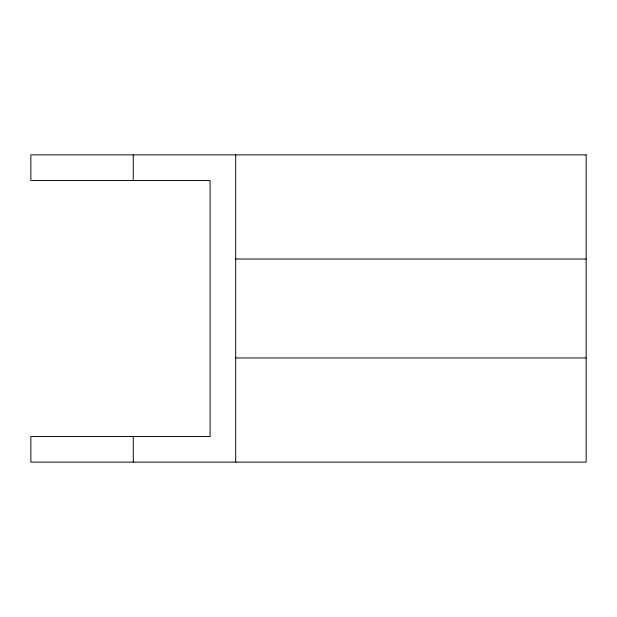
<?xml version="1.0" encoding="UTF-8"?>
<svg xmlns="http://www.w3.org/2000/svg" width="617" height="617" viewBox="0 0 617 617"><rect width="100%" height="100%" fill="white"/><g stroke="black" fill="none" stroke-linecap="round" stroke-linejoin="round"><path stroke-width="0.93" d="M235.686 259.032L586.15 259.032M235.686 357.968L586.15 357.968M235.686 154.875L235.686 462.125M133.272 154.875L133.272 180.48M133.272 436.52L133.272 462.125M586.15 154.875L30.85 154.875L30.85 180.48L210.081 180.48L210.081 436.52L30.85 436.52L30.85 462.125L586.15 462.125L586.15 154.875"/></g></svg>
